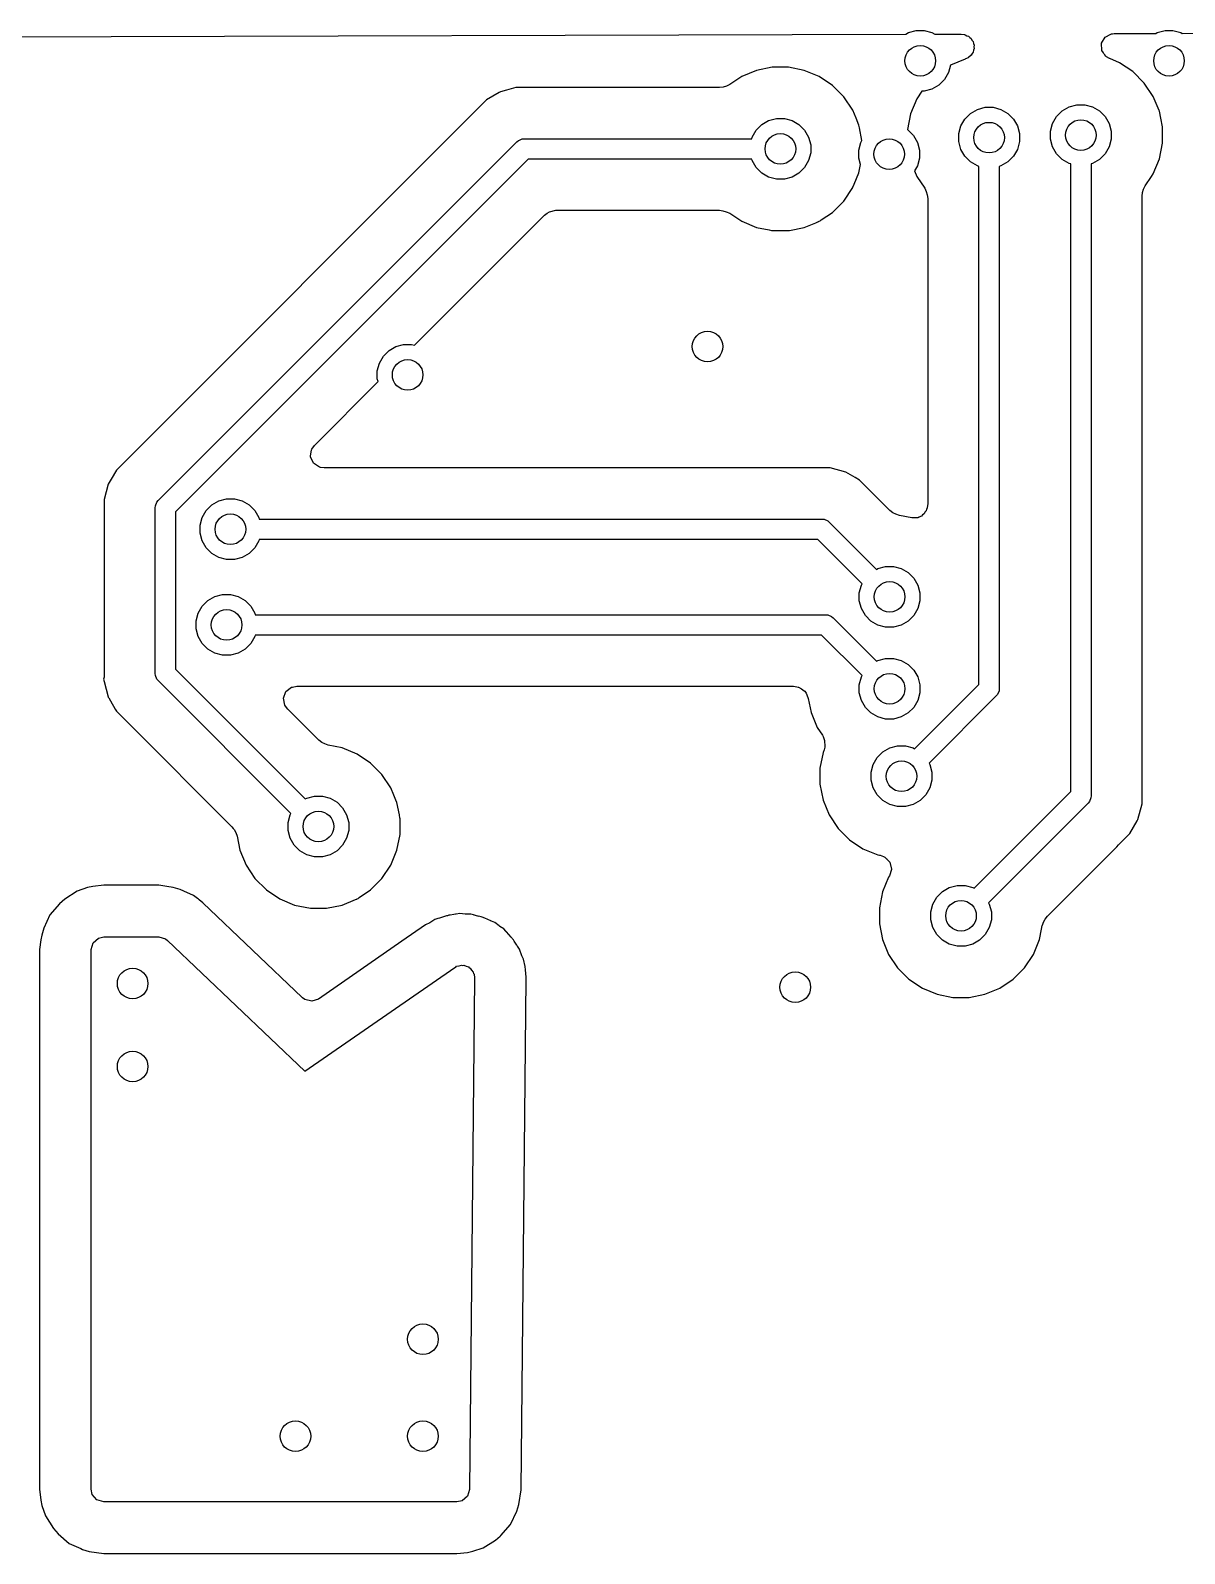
# Model space of a CAD drawing. Header units: millimetres. Extents: x 87.7 to 142.1, y -85.2 to -61.4.
# Drawn here: x 119.9 to 131.22, y -76.35 to -61.42 of the extents above; entities that cross this region are included whole.
import ezdxf

# ---------------------------------------------------------------- set-up
doc = ezdxf.new("R2010")
doc.units = ezdxf.units.MM
doc.layers.add('B.Cu', color=153, linetype='CONTINUOUS', true_color=0x4d7fc4)

msp = doc.modelspace()

# ---------------------------------------------------------------- linework, layer by layer
at = {"layer": 'B.Cu', "linetype": 'CONTINUOUS'}
for p, q in [((117.851051, -61.491752), (128.48281, -61.460993)), ((128.48281, -61.460993), (128.510795, -61.444836)), ((128.510795, -61.444836), (128.586442, -61.424567)), ((128.586442, -61.424567), (128.664758, -61.424567)), ((128.664758, -61.424567), (128.740405, -61.444836)), ((128.740405, -61.444836), (128.766965, -61.46017)), ((128.766965, -61.46017), (129.025504, -61.459423)), ((129.025504, -61.459423), (129.060444, -61.464343)), ((129.060444, -61.464343), (129.066311, -61.466047)), ((129.066311, -61.466047), (129.081345, -61.475646)), ((129.081345, -61.475646), (129.098475, -61.480625)), ((129.098475, -61.480625), (129.11018, -61.494057)), ((130.402605, -61.549595), (130.438254, -61.489504)), ((130.438254, -61.489504), (130.494059, -61.45962)), ((130.494059, -61.45962), (130.499007, -61.458443)), ((130.499007, -61.458443), (130.506341, -61.457572)), ((130.506341, -61.457572), (130.508433, -61.456584)), ((130.508433, -61.456584), (130.511405, -61.456971)), ((130.511405, -61.456971), (130.527336, -61.455079)), ((130.527336, -61.455079), (130.933488, -61.453903)), ((130.933488, -61.453903), (130.949195, -61.444836)), ((130.949195, -61.444836), (131.024842, -61.424567)), ((131.024842, -61.424567), (131.103158, -61.424567)), ((131.103158, -61.424567), (131.178805, -61.444836)), ((131.178805, -61.444836), (131.193209, -61.453152)), ((131.193209, -61.453152), (139.634558, -61.428731)), ((129.11018, -61.494057), (129.1252, -61.503648)), ((129.1252, -61.503648), (129.132657, -61.519852)), ((129.132657, -61.519852), (129.144377, -61.533301)), ((129.144671, -61.636306), (129.133028, -61.649822)), ((129.144377, -61.533301), (129.146961, -61.550932)), ((129.147155, -61.61866), (129.144671, -61.636306)), ((129.146961, -61.550932), (129.154411, -61.567118)), ((129.154512, -61.602432), (129.147155, -61.61866)), ((129.154411, -61.567118), (129.151924, -61.584781)), ((129.151924, -61.584781), (129.154512, -61.602432)), ((130.405103, -61.61942), (130.402605, -61.549595)), ((130.420917, -61.642194), (130.405103, -61.61942)), ((127.175153, -61.7851), (127.020527, -61.815857)), ((127.175155, -61.7851), (127.175153, -61.7851)), ((127.175158, -61.7851), (127.175155, -61.7851)), ((127.332842, -61.7851), (127.175158, -61.7851)), ((127.332845, -61.7851), (127.332842, -61.7851)), ((127.332847, -61.7851), (127.332845, -61.7851)), ((127.487471, -61.815857), (127.332847, -61.7851)), ((128.921969, -61.765127), (128.902764, -61.836805)), ((129.066493, -61.705265), (128.921969, -61.765127)), ((129.069608, -61.704166), (129.066493, -61.705265)), ((129.0959, -61.691295), (129.069383, -61.70353)), ((129.069383, -61.70353), (129.069523, -61.703927)), ((129.069523, -61.703927), (129.069553, -61.703998)), ((129.069553, -61.703998), (129.069549, -61.703999)), ((129.069549, -61.703999), (129.069608, -61.704166)), ((129.099055, -61.689255), (129.0959, -61.691295)), ((129.099072, -61.689244), (129.099055, -61.689255)), ((129.099085, -61.689228), (129.099072, -61.689244)), ((129.125664, -61.666068), (129.099085, -61.689228)), ((129.133028, -61.649822), (129.125664, -61.666068)), ((130.427957, -61.656662), (130.420917, -61.642194)), ((130.434784, -61.662163), (130.427957, -61.656662)), ((130.444954, -61.676808), (130.434784, -61.662163)), ((130.448544, -61.679702), (130.444954, -61.676808)), ((130.452013, -61.682497), (130.448544, -61.679702)), ((130.479796, -61.699406), (130.452013, -61.682497)), ((130.481233, -61.699593), (130.479796, -61.699406)), ((130.482361, -61.700502), (130.481233, -61.699593)), ((130.57917, -61.7406), (130.482361, -61.700502)), ((130.57918, -61.740605), (130.57917, -61.7406)), ((130.71029, -61.828211), (130.579179, -61.740605)), ((130.579179, -61.740605), (130.57918, -61.740605)), ((126.874797, -61.876219), (126.757953, -61.954291)), ((126.874824, -61.876203), (126.874797, -61.876219)), ((126.874833, -61.876198), (126.874824, -61.876203)), ((127.020496, -61.815864), (126.874833, -61.876198)), ((127.020527, -61.815857), (127.020496, -61.815864)), ((127.487502, -61.815864), (127.487471, -61.815857)), ((127.633165, -61.876198), (127.487502, -61.815864)), ((127.633172, -61.876202), (127.633165, -61.876198)), ((127.633185, -61.876209), (127.633172, -61.876202)), ((127.63319, -61.876212), (127.633185, -61.876209)), ((127.633191, -61.876213), (127.63319, -61.876212)), ((127.76429, -61.963811), (127.633191, -61.876213)), ((128.863606, -61.904628), (128.808228, -61.960006)), ((128.902764, -61.836805), (128.863606, -61.904628)), ((130.710291, -61.828212), (130.71029, -61.828211)), ((130.710297, -61.828217), (130.710291, -61.828212)), ((130.821781, -61.939701), (130.710297, -61.828217)), ((130.821786, -61.939707), (130.821781, -61.939701)), ((130.821789, -61.939711), (130.821786, -61.939707)), ((130.90939, -62.070814), (130.821789, -61.939711)), ((124.496756, -62.033139), (124.372169, -62.10507)), ((124.496764, -62.033136), (124.496756, -62.033139)), ((124.50908, -62.026026), (124.496764, -62.033136)), ((124.509085, -62.026023), (124.50908, -62.026026)), ((124.567812, -62.010287), (124.509085, -62.026023)), ((124.567869, -62.010269), (124.567812, -62.010287)), ((124.661804, -61.9851), (124.567869, -62.010269)), ((126.657422, -61.9851), (124.661804, -61.9851)), ((126.694478, -61.979434), (126.657422, -61.9851)), ((126.726115, -61.969527), (126.694478, -61.979434)), ((126.757952, -61.954294), (126.726115, -61.969527)), ((126.757953, -61.954291), (126.757952, -61.954294)), ((127.764291, -61.963812), (127.76429, -61.963811)), ((127.764297, -61.963817), (127.764291, -61.963812)), ((127.875781, -62.075301), (127.764297, -61.963817)), ((127.875786, -62.075307), (127.875781, -62.075301)), ((127.875789, -62.075311), (127.875786, -62.075307)), ((127.96339, -62.206414), (127.875789, -62.075311)), ((128.641645, -62.019433), (128.590613, -62.095807)), ((128.664758, -62.019433), (128.641645, -62.019433)), ((128.740405, -61.999164), (128.664758, -62.019433)), ((128.808228, -61.960006), (128.740405, -61.999164)), ((130.909397, -62.070827), (130.90939, -62.070814)), ((130.966215, -62.208), (130.909397, -62.070827)), ((124.372147, -62.105085), (120.744485, -65.732747)), ((124.372149, -62.105084), (124.372147, -62.105085)), ((124.372153, -62.105081), (124.372149, -62.105084)), ((124.372161, -62.105075), (124.372153, -62.105081)), ((124.372165, -62.105072), (124.372161, -62.105075)), ((124.372169, -62.10507), (124.372165, -62.105072)), ((127.963397, -62.206427), (127.96339, -62.206414)), ((127.99564, -62.28427), (127.963397, -62.206427)), ((128.590598, -62.095833), (128.530264, -62.241496)), ((128.590603, -62.095824), (128.590598, -62.095833)), ((128.590613, -62.095807), (128.590603, -62.095824)), ((129.061994, -62.292372), (129.117372, -62.236994)), ((129.117372, -62.236994), (129.185195, -62.197836)), ((129.185195, -62.197836), (129.260842, -62.177567)), ((129.260842, -62.177567), (129.339158, -62.177567)), ((129.339158, -62.177567), (129.414805, -62.197836)), ((129.414805, -62.197836), (129.482628, -62.236994)), ((129.482628, -62.236994), (129.538006, -62.292372)), ((129.961994, -62.267372), (130.017372, -62.211994)), ((130.017372, -62.211994), (130.085195, -62.172836)), ((130.085195, -62.172836), (130.160842, -62.152567)), ((130.160842, -62.152567), (130.239158, -62.152567)), ((130.239158, -62.152567), (130.314805, -62.172836)), ((130.314805, -62.172836), (130.382628, -62.211994)), ((130.382628, -62.211994), (130.438006, -62.267372)), ((130.969737, -62.216503), (130.966215, -62.208)), ((130.969737, -62.216507), (130.969737, -62.216503)), ((130.969739, -62.21651), (130.969737, -62.216507)), ((130.983217, -62.284269), (130.969739, -62.21651)), ((127.015994, -62.402972), (127.071372, -62.347594)), ((127.071372, -62.347594), (127.139195, -62.308436)), ((127.139195, -62.308436), (127.214842, -62.288167)), ((127.214842, -62.288167), (127.293158, -62.288167)), ((127.293158, -62.288167), (127.368805, -62.308436)), ((127.368805, -62.308436), (127.436628, -62.347594)), ((127.436628, -62.347594), (127.492006, -62.402972)), ((128.023737, -62.352103), (127.99564, -62.28427)), ((128.029124, -62.379185), (128.023737, -62.352103)), ((128.053911, -62.503797), (128.029124, -62.379185)), ((128.530261, -62.24151), (128.499504, -62.396128)), ((128.530264, -62.241496), (128.530261, -62.24151)), ((129.002567, -62.435842), (129.022836, -62.360195)), ((129.022836, -62.360195), (129.061994, -62.292372)), ((129.538006, -62.292372), (129.577164, -62.360195)), ((129.577164, -62.360195), (129.597433, -62.435842)), ((129.902567, -62.410842), (129.922836, -62.335195)), ((129.922836, -62.335195), (129.961994, -62.267372)), ((130.438006, -62.267372), (130.477164, -62.335195)), ((130.477164, -62.335195), (130.497433, -62.410842)), ((130.983217, -62.28427), (130.983217, -62.284269)), ((131.000064, -62.368966), (130.983217, -62.28427)), ((131.0005, -62.370971), (131.000064, -62.368966)), ((131.0005, -62.371155), (131.0005, -62.370971)), ((131.0005, -62.371158), (131.0005, -62.371155)), ((131.0005, -62.528842), (131.0005, -62.371158)), ((121.154289, -66.03076), (124.67016, -62.51489)), ((124.67016, -62.51489), (124.685313, -62.502453)), ((124.685313, -62.502453), (124.695871, -62.498079)), ((124.695871, -62.498079), (124.721362, -62.487521)), ((124.721362, -62.487521), (124.740871, -62.4856)), ((124.740871, -62.4856), (126.972869, -62.4856)), ((126.972869, -62.4856), (126.976836, -62.470795)), ((126.976836, -62.470795), (127.015994, -62.402972)), ((127.492006, -62.402972), (127.531164, -62.470795)), ((127.531164, -62.470795), (127.551433, -62.546442)), ((128.023367, -62.597242), (128.043636, -62.521595)), ((128.043636, -62.521595), (128.053911, -62.503797)), ((128.499504, -62.396128), (128.503428, -62.398394)), ((128.503428, -62.398394), (128.558806, -62.453772)), ((128.558806, -62.453772), (128.597964, -62.521595)), ((128.597964, -62.521595), (128.618233, -62.597242)), ((129.002567, -62.514158), (129.002567, -62.435842)), ((129.022836, -62.589805), (129.002567, -62.514158)), ((129.597433, -62.514158), (129.577164, -62.589805)), ((129.597433, -62.435842), (129.597433, -62.514158)), ((129.902567, -62.489158), (129.902567, -62.410842)), ((129.922836, -62.564805), (129.902567, -62.489158)), ((130.497433, -62.489158), (130.477164, -62.564805)), ((130.497433, -62.410842), (130.497433, -62.489158)), ((130.969737, -62.683497), (131.0005, -62.528842)), ((124.782292, -62.6856), (121.325, -66.142892)), ((126.972869, -62.6856), (124.782292, -62.6856)), ((126.976836, -62.700405), (126.972869, -62.6856)), ((127.551433, -62.624758), (127.531164, -62.700405)), ((127.551433, -62.546442), (127.551433, -62.624758)), ((128.023367, -62.675558), (128.023367, -62.597242)), ((128.039966, -62.737508), (128.023367, -62.675558)), ((128.618233, -62.675558), (128.597964, -62.751205)), ((128.618233, -62.597242), (128.618233, -62.675558)), ((129.061994, -62.657628), (129.022836, -62.589805)), ((129.117372, -62.713006), (129.061994, -62.657628)), ((129.538006, -62.657628), (129.482628, -62.713006)), ((129.577164, -62.589805), (129.538006, -62.657628)), ((129.961994, -62.632628), (129.922836, -62.564805)), ((130.017372, -62.688006), (129.961994, -62.632628)), ((130.438006, -62.632628), (130.382628, -62.688006)), ((130.477164, -62.564805), (130.438006, -62.632628)), ((130.909394, -62.829179), (130.969737, -62.683497)), ((127.015994, -62.768228), (126.976836, -62.700405)), ((127.071372, -62.823606), (127.015994, -62.768228)), ((127.139195, -62.862764), (127.071372, -62.823606)), ((127.436628, -62.823606), (127.368805, -62.862764)), ((127.492006, -62.768228), (127.436628, -62.823606)), ((127.531164, -62.700405), (127.492006, -62.768228)), ((127.977067, -62.931766), (128.023737, -62.819097)), ((128.023737, -62.819097), (128.039966, -62.737508)), ((128.597964, -62.751205), (128.568843, -62.801643)), ((128.568843, -62.801643), (128.590598, -62.854165)), ((129.185195, -62.752164), (129.117372, -62.713006)), ((129.2, -62.75613), (129.185195, -62.752164)), ((129.2, -67.833578), (129.2, -62.75613)), ((129.414805, -62.752164), (129.4, -62.75613)), ((129.4, -62.75613), (129.4, -67.875)), ((129.482628, -62.713006), (129.414805, -62.752164)), ((130.085195, -62.727164), (130.017372, -62.688006)), ((130.1, -62.73113), (130.085195, -62.727164)), ((130.1, -68.883578), (130.1, -62.73113)), ((130.314805, -62.727164), (130.3, -62.73113)), ((130.3, -62.73113), (130.3, -68.925)), ((130.382628, -62.688006), (130.314805, -62.727164)), ((130.892686, -62.854185), (130.909394, -62.829179)), ((127.214842, -62.883033), (127.139195, -62.862764)), ((127.293158, -62.883033), (127.214842, -62.883033)), ((127.368805, -62.862764), (127.293158, -62.883033)), ((127.875789, -63.095889), (127.963394, -62.964779)), ((127.963394, -62.964779), (127.965012, -62.960874)), ((127.965012, -62.960874), (127.977067, -62.931766)), ((128.590598, -62.854165), (128.590602, -62.854172)), ((128.590602, -62.854172), (128.590609, -62.854185)), ((128.590609, -62.854185), (128.668697, -62.97105)), ((128.668697, -62.97105), (128.683928, -63.002886)), ((130.805521, -63.012664), (130.814864, -62.980845)), ((130.814864, -62.980845), (130.830736, -62.946897)), ((130.830736, -62.946897), (130.892686, -62.854185)), ((127.764289, -63.207389), (127.875789, -63.095889)), ((128.683928, -63.002886), (128.693834, -63.034522)), ((128.693834, -63.034522), (128.6995, -63.071575)), ((128.6995, -63.071575), (128.6995, -66.064383)), ((130.8005, -63.047594), (130.805521, -63.012664)), ((130.8005, -64.739143), (130.8005, -63.047594)), ((123.665957, -64.509747), (124.940682, -63.235023)), ((124.940682, -63.235023), (124.968932, -63.213875)), ((124.968932, -63.213875), (124.992024, -63.201267)), ((124.992024, -63.201267), (125.051449, -63.1861)), ((125.051449, -63.1861), (126.656404, -63.1861)), ((126.656404, -63.1861), (126.691336, -63.191121)), ((126.691336, -63.191121), (126.72315, -63.200463)), ((126.72315, -63.200463), (126.757098, -63.216335)), ((126.757098, -63.216335), (126.874814, -63.29499)), ((127.644787, -63.290185), (127.653671, -63.281301)), ((127.653671, -63.281301), (127.764289, -63.207389)), ((126.874814, -63.29499), (126.874827, -63.294997)), ((126.874827, -63.294997), (127.020498, -63.355335)), ((127.020498, -63.355335), (127.020503, -63.355337)), ((127.020503, -63.355337), (127.143039, -63.379711)), ((127.143039, -63.379711), (127.167533, -63.384583)), ((127.167533, -63.384583), (127.17025, -63.385304)), ((127.17025, -63.385304), (127.175155, -63.3861)), ((127.175155, -63.3861), (127.332844, -63.3861)), ((127.332844, -63.3861), (127.336964, -63.3861)), ((127.336964, -63.3861), (127.344814, -63.383718)), ((127.344814, -63.383718), (127.487497, -63.355337)), ((127.487497, -63.355337), (127.600166, -63.308667)), ((127.600166, -63.308667), (127.626634, -63.297704)), ((127.626634, -63.297704), (127.629425, -63.296731)), ((127.629425, -63.296731), (127.630868, -63.296064)), ((127.630868, -63.296064), (127.635528, -63.294021)), ((127.635528, -63.294021), (127.644787, -63.290185)), ((123.322836, -64.685195), (123.361994, -64.617372)), ((123.361994, -64.617372), (123.417372, -64.561994)), ((123.417372, -64.561994), (123.485195, -64.522836)), ((123.485195, -64.522836), (123.560842, -64.502567)), ((123.560842, -64.502567), (123.639158, -64.502567)), ((123.639158, -64.502567), (123.665957, -64.509747)), ((123.302567, -64.760842), (123.322836, -64.685195)), ((123.302567, -64.839158), (123.302567, -64.760842)), ((130.8005, -68.83659), (130.8005, -64.739143)), ((122.685545, -65.49016), (123.309747, -64.865957)), ((123.309747, -64.865957), (123.302567, -64.839158)), ((122.660436, -65.526324), (122.685545, -65.49016)), ((122.647306, -65.60246), (122.648289, -65.595622)), ((122.676331, -65.666016), (122.647306, -65.60246)), ((122.648289, -65.595622), (122.657246, -65.533311)), ((122.657246, -65.533311), (122.660436, -65.526324)), ((122.735109, -65.70379), (122.676331, -65.666016)), ((120.74447, -65.732767), (120.693327, -65.821353)), ((120.744478, -65.732755), (120.74447, -65.732767)), ((120.744485, -65.732747), (120.744478, -65.732755)), ((122.745963, -65.706977), (122.735109, -65.70379)), ((122.780898, -65.712), (122.745963, -65.706977)), ((127.57388, -65.712), (122.780898, -65.712)), ((127.573943, -65.711999), (127.57388, -65.712)), ((127.741554, -65.711999), (127.573943, -65.711999)), ((127.741557, -65.711999), (127.741554, -65.711999)), ((127.894285, -65.752923), (127.741557, -65.711999)), ((127.942082, -65.780519), (127.894285, -65.752923)), ((127.986649, -65.806249), (127.942082, -65.780519)), ((128.031215, -65.831979), (127.986649, -65.806249)), ((120.665423, -65.869686), (120.624499, -66.022414)), ((120.693323, -65.821361), (120.665423, -65.869685)), ((120.665423, -65.869685), (120.665423, -65.869686)), ((120.693327, -65.821353), (120.693323, -65.821361)), ((128.031216, -65.83198), (128.031215, -65.831979)), ((128.031217, -65.831981), (128.031216, -65.83198)), ((128.150088, -65.950852), (128.031217, -65.831981)), ((128.15009, -65.950855), (128.150088, -65.950852)), ((128.154428, -65.955193), (128.15009, -65.950855)), ((128.327771, -66.128536), (128.154428, -65.955193)), ((120.624499, -66.022414), (120.624499, -66.022416)), ((120.624499, -66.022416), (120.624499, -66.192871)), ((121.125, -66.101471), (121.126921, -66.081962)), ((121.125, -67.725), (121.125, -66.101471)), ((121.126921, -66.081962), (121.141853, -66.045914)), ((121.141853, -66.045914), (121.154289, -66.03076)), ((121.624494, -66.129872), (121.679872, -66.074494)), ((121.679872, -66.074494), (121.747695, -66.035336)), ((121.747695, -66.035336), (121.823342, -66.015067)), ((121.823342, -66.015067), (121.901658, -66.015067)), ((121.901658, -66.015067), (121.977305, -66.035336)), ((121.977305, -66.035336), (122.045128, -66.074494)), ((122.045128, -66.074494), (122.100506, -66.129872)), ((128.686811, -66.114496), (128.684429, -66.1307)), ((128.689614, -66.108772), (128.686811, -66.114496)), ((128.691535, -66.109336), (128.689614, -66.108772)), ((128.694476, -66.099321), (128.691535, -66.109336)), ((128.6995, -66.064383), (128.694476, -66.099321)), ((120.624499, -66.192871), (120.6245, -66.192922)), ((120.6245, -66.192922), (120.6245, -67.63833)), ((121.325, -66.142892), (121.325, -67.683578)), ((121.565067, -66.273342), (121.585336, -66.197695)), ((121.585336, -66.197695), (121.624494, -66.129872)), ((122.100506, -66.129872), (122.139664, -66.197695)), ((122.139664, -66.197695), (122.143631, -66.2125)), ((122.143631, -66.2125), (127.6625, -66.2125)), ((127.6625, -66.2125), (127.682009, -66.214421)), ((127.682009, -66.214421), (127.718057, -66.229353)), ((127.718057, -66.229353), (127.733211, -66.241789)), ((127.733211, -66.241789), (128.196921, -66.705499)), ((128.357978, -66.150731), (128.327771, -66.128536)), ((128.387356, -66.166098), (128.357978, -66.150731)), ((128.420639, -66.177839), (128.387356, -66.166098)), ((128.542194, -66.202018), (128.420639, -66.177839)), ((128.571634, -66.199395), (128.542194, -66.202018)), ((128.599118, -66.199483), (128.571634, -66.199395)), ((128.599214, -66.199845), (128.599118, -66.199483)), ((128.600562, -66.199487), (128.599214, -66.199845)), ((128.600941, -66.199489), (128.600562, -66.199487)), ((128.606355, -66.197918), (128.600941, -66.199489)), ((128.608825, -66.196382), (128.606355, -66.197918)), ((128.609683, -66.196006), (128.608825, -66.196382)), ((128.611693, -66.195827), (128.609683, -66.196006)), ((128.612763, -66.195407), (128.611693, -66.195827)), ((128.638506, -66.183358), (128.612511, -66.194765)), ((128.612511, -66.194765), (128.612763, -66.195407)), ((128.648831, -66.171517), (128.638506, -66.183358)), ((128.663283, -66.162536), (128.648831, -66.171517)), ((128.67176, -66.145225), (128.663283, -66.162536)), ((128.684429, -66.1307), (128.67176, -66.145225)), ((121.565067, -66.351658), (121.565067, -66.273342)), ((121.585336, -66.427305), (121.565067, -66.351658)), ((122.143631, -66.4125), (122.139664, -66.427305)), ((127.621078, -66.4125), (122.143631, -66.4125)), ((128.055499, -66.846921), (127.621078, -66.4125)), ((121.624494, -66.495128), (121.585336, -66.427305)), ((121.679872, -66.550506), (121.624494, -66.495128)), ((121.747695, -66.589664), (121.679872, -66.550506)), ((122.045128, -66.550506), (121.977305, -66.589664)), ((122.100506, -66.495128), (122.045128, -66.550506)), ((122.139664, -66.427305), (122.100506, -66.495128)), ((121.823342, -66.609933), (121.747695, -66.589664)), ((121.901658, -66.609933), (121.823342, -66.609933)), ((121.977305, -66.589664), (121.901658, -66.609933)), ((128.196921, -66.705499), (128.210195, -66.697836)), ((128.210195, -66.697836), (128.285842, -66.677567)), ((128.285842, -66.677567), (128.364158, -66.677567)), ((128.364158, -66.677567), (128.439805, -66.697836)), ((128.439805, -66.697836), (128.507628, -66.736994)), ((128.027567, -66.935842), (128.047836, -66.860195)), ((128.047836, -66.860195), (128.055499, -66.846921)), ((128.507628, -66.736994), (128.563006, -66.792372)), ((128.563006, -66.792372), (128.602164, -66.860195)), ((128.602164, -66.860195), (128.622433, -66.935842)), ((121.586994, -67.067372), (121.642372, -67.011994)), ((121.642372, -67.011994), (121.710195, -66.972836)), ((121.710195, -66.972836), (121.785842, -66.952567)), ((121.785842, -66.952567), (121.864158, -66.952567)), ((121.864158, -66.952567), (121.939805, -66.972836)), ((121.939805, -66.972836), (122.007628, -67.011994)), ((122.007628, -67.011994), (122.063006, -67.067372)), ((128.027567, -67.014158), (128.027567, -66.935842)), ((128.047836, -67.089805), (128.027567, -67.014158)), ((128.622433, -67.014158), (128.602164, -67.089805)), ((128.622433, -66.935842), (128.622433, -67.014158)), ((121.527567, -67.210842), (121.547836, -67.135195)), ((121.547836, -67.135195), (121.586994, -67.067372)), ((122.063006, -67.067372), (122.102164, -67.135195)), ((122.102164, -67.135195), (122.106131, -67.15)), ((122.106131, -67.15), (127.7, -67.15)), ((127.7, -67.15), (127.719509, -67.151921)), ((127.719509, -67.151921), (127.755557, -67.166853)), ((128.086994, -67.157628), (128.047836, -67.089805)), ((128.142372, -67.213006), (128.086994, -67.157628)), ((128.563006, -67.157628), (128.507628, -67.213006)), ((128.602164, -67.089805), (128.563006, -67.157628)), ((121.527567, -67.289158), (121.527567, -67.210842)), ((121.547836, -67.364805), (121.527567, -67.289158)), ((127.755557, -67.166853), (127.770711, -67.179289)), ((127.770711, -67.179289), (128.196921, -67.605499)), ((128.210195, -67.252164), (128.142372, -67.213006)), ((128.285842, -67.272433), (128.210195, -67.252164)), ((128.364158, -67.272433), (128.285842, -67.272433)), ((128.439805, -67.252164), (128.364158, -67.272433)), ((128.507628, -67.213006), (128.439805, -67.252164)), ((121.586994, -67.432628), (121.547836, -67.364805)), ((121.642372, -67.488006), (121.586994, -67.432628)), ((122.063006, -67.432628), (122.007628, -67.488006)), ((122.102164, -67.364805), (122.063006, -67.432628)), ((122.106131, -67.35), (122.102164, -67.364805)), ((127.658578, -67.35), (122.106131, -67.35)), ((128.055499, -67.746921), (127.658578, -67.35)), ((121.710195, -67.527164), (121.642372, -67.488006)), ((121.785842, -67.547433), (121.710195, -67.527164)), ((121.864158, -67.547433), (121.785842, -67.547433)), ((121.939805, -67.527164), (121.864158, -67.547433)), ((122.007628, -67.488006), (121.939805, -67.527164)), ((128.196921, -67.605499), (128.210195, -67.597836)), ((128.210195, -67.597836), (128.285842, -67.577567)), ((128.285842, -67.577567), (128.364158, -67.577567)), ((128.364158, -67.577567), (128.439805, -67.597836)), ((128.439805, -67.597836), (128.507628, -67.636994)), ((120.6245, -67.63833), (120.624499, -67.638348)), ((120.624499, -67.638348), (120.624499, -67.726385)), ((120.624499, -67.726385), (120.624499, -67.76196)), ((121.126921, -67.744509), (121.125, -67.725)), ((121.141853, -67.780557), (121.126921, -67.744509)), ((121.325, -67.683578), (122.59692, -68.955499)), ((128.027567, -67.835842), (128.047836, -67.760195)), ((128.047836, -67.760195), (128.055499, -67.746921)), ((128.507628, -67.636994), (128.563006, -67.692372)), ((128.563006, -67.692372), (128.602164, -67.760195)), ((128.602164, -67.760195), (128.622433, -67.835842)), ((120.624499, -67.76196), (120.618601, -67.782046)), ((120.618601, -67.782046), (120.624498, -67.804054)), ((120.624498, -67.804054), (120.664448, -67.953149)), ((121.154289, -67.795711), (121.141853, -67.780557)), ((122.455499, -69.09692), (121.154289, -67.795711)), ((122.382599, -67.968338), (122.407013, -67.902873)), ((122.407013, -67.902873), (122.462943, -67.861001)), ((122.462943, -67.861001), (122.466822, -67.859554)), ((122.466822, -67.859554), (122.470158, -67.858311)), ((122.470158, -67.858311), (122.513472, -67.8505)), ((122.513472, -67.8505), (127.382074, -67.8505)), ((127.382074, -67.8505), (127.41662, -67.85541)), ((127.41662, -67.85541), (127.416931, -67.855499)), ((127.416931, -67.855499), (127.429343, -67.859144)), ((127.429343, -67.859144), (127.42994, -67.859274)), ((127.42994, -67.859274), (127.432536, -67.860027)), ((127.432536, -67.860027), (127.460332, -67.877762)), ((127.460332, -67.877762), (127.488738, -67.894613)), ((127.488738, -67.894613), (127.490439, -67.896972)), ((127.490439, -67.896972), (127.491437, -67.897609)), ((127.491437, -67.897609), (127.492388, -67.899675)), ((127.492388, -67.899675), (127.50682, -67.919686)), ((128.027567, -67.914158), (128.027567, -67.835842)), ((128.569878, -68.463699), (129.2, -67.833578)), ((128.622433, -67.835842), (128.622433, -67.914158)), ((129.398079, -67.894509), (129.383147, -67.930557)), ((129.4, -67.875), (129.398079, -67.894509)), ((120.664448, -67.953149), (120.665423, -67.956785)), ((120.665423, -67.956785), (120.669273, -67.963453)), ((120.669273, -67.963453), (120.669276, -67.963465)), ((120.669276, -67.963465), (120.669279, -67.963464)), ((120.669279, -67.963464), (120.686807, -67.993824)), ((120.686807, -67.993824), (120.686873, -67.99394)), ((120.686873, -67.99394), (120.733551, -68.074788)), ((122.397452, -68.036608), (122.382599, -67.968338)), ((122.402874, -68.046538), (122.397452, -68.036608)), ((122.424023, -68.074788), (122.402874, -68.046538)), ((127.50682, -67.919686), (127.514853, -67.934396)), ((127.514853, -67.934396), (127.52764, -67.969635)), ((127.52764, -67.969635), (127.555259, -68.108484)), ((128.047836, -67.989805), (128.027567, -67.914158)), ((128.086994, -68.057628), (128.047836, -67.989805)), ((128.142372, -68.113006), (128.086994, -68.057628)), ((128.563006, -68.057628), (128.507628, -68.113006)), ((128.602164, -67.989805), (128.563006, -68.057628)), ((128.622433, -67.914158), (128.602164, -67.989805)), ((129.370711, -67.945711), (128.7113, -68.605121)), ((129.383147, -67.930557), (129.370711, -67.945711)), ((120.733551, -68.074788), (120.744475, -68.093709)), ((120.744475, -68.093709), (120.744481, -68.093717)), ((120.744481, -68.093717), (120.744485, -68.093722)), ((120.744485, -68.093722), (120.865314, -68.214551)), ((122.727773, -68.378538), (122.424023, -68.074788)), ((127.555259, -68.108484), (127.55526, -68.108488)), ((127.55526, -68.108488), (127.555261, -68.108491)), ((127.555261, -68.108491), (127.555264, -68.108501)), ((127.555264, -68.108501), (127.555267, -68.108509)), ((127.555267, -68.108509), (127.555272, -68.108523)), ((127.555272, -68.108523), (127.615598, -68.254165)), ((128.210195, -68.152164), (128.142372, -68.113006)), ((128.285842, -68.172433), (128.210195, -68.152164)), ((128.364158, -68.172433), (128.285842, -68.172433)), ((128.439805, -68.152164), (128.364158, -68.172433)), ((128.507628, -68.113006), (128.439805, -68.152164)), ((120.865314, -68.214551), (120.865359, -68.214594)), ((120.865359, -68.214594), (121.877817, -69.227052)), ((127.615598, -68.254165), (127.615612, -68.254191)), ((127.615612, -68.254191), (127.666507, -68.33036)), ((127.666507, -68.33036), (127.672317, -68.342504)), ((127.672317, -68.342504), (127.681738, -68.362194)), ((122.75798, -68.400733), (122.727773, -68.378538)), ((122.787354, -68.416098), (122.75798, -68.400733)), ((122.820636, -68.427839), (122.787354, -68.416098)), ((122.820638, -68.427839), (122.820636, -68.427839)), ((122.82064, -68.427839), (122.820638, -68.427839)), ((122.958483, -68.455259), (122.82064, -68.427839)), ((122.958486, -68.45526), (122.958483, -68.455259)), ((122.958491, -68.455261), (122.958486, -68.45526)), ((122.958501, -68.455264), (122.958491, -68.455261)), ((122.958509, -68.455267), (122.958501, -68.455264)), ((122.958523, -68.455272), (122.958509, -68.455267)), ((123.104165, -68.515598), (122.958523, -68.455272)), ((127.672058, -68.499715), (127.6413, -68.654348)), ((127.672061, -68.499705), (127.672058, -68.499714)), ((127.672058, -68.499714), (127.672058, -68.499715)), ((127.672064, -68.499697), (127.672061, -68.499705)), ((127.672073, -68.499675), (127.672064, -68.499697)), ((127.682987, -68.473323), (127.672073, -68.499675)), ((127.681738, -68.362194), (127.688009, -68.382219)), ((127.690251, -68.448986), (127.682987, -68.473323)), ((127.688009, -68.382219), (127.691503, -68.442386)), ((127.691503, -68.442386), (127.690251, -68.448986)), ((128.203794, -68.550572), (128.259172, -68.495194)), ((128.259172, -68.495194), (128.326995, -68.456036)), ((128.326995, -68.456036), (128.402642, -68.435767)), ((128.402642, -68.435767), (128.480958, -68.435767)), ((128.480958, -68.435767), (128.556605, -68.456036)), ((128.556605, -68.456036), (128.569878, -68.463699)), ((123.104172, -68.515602), (123.104165, -68.515598)), ((123.104185, -68.515609), (123.104172, -68.515602)), ((123.10419, -68.515612), (123.104185, -68.515609)), ((123.104191, -68.515613), (123.10419, -68.515612)), ((123.23529, -68.603211), (123.104191, -68.515613)), ((123.235291, -68.603212), (123.23529, -68.603211)), ((123.235297, -68.603217), (123.235291, -68.603212)), ((123.346781, -68.714701), (123.235297, -68.603217)), ((127.6413, -68.654348), (127.6413, -68.654353)), ((127.6413, -68.654353), (127.6413, -68.812046)), ((128.144367, -68.694042), (128.164636, -68.618395)), ((128.164636, -68.618395), (128.203794, -68.550572)), ((128.7113, -68.605121), (128.718964, -68.618395)), ((128.718964, -68.618395), (128.739233, -68.694042)), ((123.346786, -68.714707), (123.346781, -68.714701)), ((123.346789, -68.714711), (123.346786, -68.714707)), ((123.43439, -68.845814), (123.346789, -68.714711)), ((128.144367, -68.772358), (128.144367, -68.694042)), ((128.164636, -68.848005), (128.144367, -68.772358)), ((128.739233, -68.772358), (128.718964, -68.848005)), ((128.739233, -68.694042), (128.739233, -68.772358)), ((122.59692, -68.955499), (122.610195, -68.947836)), ((122.610195, -68.947836), (122.685842, -68.927567)), ((122.685842, -68.927567), (122.764158, -68.927567)), ((122.764158, -68.927567), (122.839805, -68.947836)), ((122.839805, -68.947836), (122.907628, -68.986994)), ((123.434397, -68.845827), (123.43439, -68.845814)), ((123.464905, -68.919481), (123.434397, -68.845827)), ((123.484438, -68.96664), (123.464905, -68.919481)), ((127.6413, -68.812048), (127.641299, -68.812048)), ((127.641299, -68.812048), (127.672057, -68.966671)), ((127.6413, -68.812046), (127.6413, -68.812048)), ((128.203794, -68.915828), (128.164636, -68.848005)), ((128.259172, -68.971206), (128.203794, -68.915828)), ((128.679806, -68.915828), (128.624428, -68.971206)), ((128.718964, -68.848005), (128.679806, -68.915828)), ((129.153078, -69.830499), (130.1, -68.883578)), ((130.298079, -68.944509), (130.283147, -68.980557)), ((130.3, -68.925), (130.298079, -68.944509)), ((130.800501, -68.836664), (130.8005, -68.83659)), ((130.800501, -68.838348), (130.800501, -68.836664)), ((130.800501, -68.845943), (130.800501, -68.838348)), ((130.800501, -69.004057), (130.800501, -68.845943)), ((122.447836, -69.110195), (122.455499, -69.09692)), ((122.907628, -68.986994), (122.963006, -69.042372)), ((122.963006, -69.042372), (123.002164, -69.110195)), ((123.494736, -68.991501), (123.484438, -68.96664)), ((123.494739, -68.99151), (123.494736, -68.991501)), ((123.518781, -69.112379), (123.494739, -68.99151)), ((127.672057, -68.966671), (127.672064, -68.966702)), ((127.672064, -68.966702), (127.732398, -69.112365)), ((128.326995, -69.010364), (128.259172, -68.971206)), ((128.402642, -69.030633), (128.326995, -69.010364)), ((128.480958, -69.030633), (128.402642, -69.030633)), ((128.556605, -69.010364), (128.480958, -69.030633)), ((128.624428, -68.971206), (128.556605, -69.010364)), ((130.270711, -68.995711), (129.2945, -69.971921)), ((130.283147, -68.980557), (130.270711, -68.995711)), ((130.759577, -69.156785), (130.800501, -69.004057)), ((121.877817, -69.227052), (121.890202, -69.243597)), ((121.890202, -69.243597), (121.898967, -69.255305)), ((122.427567, -69.185842), (122.447836, -69.110195)), ((122.427567, -69.264158), (122.427567, -69.185842)), ((123.002164, -69.110195), (123.022433, -69.185842)), ((123.022433, -69.185842), (123.022433, -69.264158)), ((123.525064, -69.143966), (123.518781, -69.112379)), ((123.5255, -69.145971), (123.525064, -69.143966)), ((123.5255, -69.146155), (123.5255, -69.145971)), ((123.5255, -69.146158), (123.5255, -69.146155)), ((123.5255, -69.303842), (123.5255, -69.146158)), ((127.732398, -69.112365), (127.732403, -69.112374)), ((127.732403, -69.112374), (127.732413, -69.112391)), ((127.732413, -69.112391), (127.820011, -69.24349)), ((127.820011, -69.24349), (127.820012, -69.243491)), ((127.820012, -69.243491), (127.820017, -69.243497)), ((127.820017, -69.243497), (127.931501, -69.354981)), ((130.68052, -69.293716), (130.752976, -69.168218)), ((130.752976, -69.168218), (130.752977, -69.168217)), ((130.752977, -69.168217), (130.755644, -69.163594)), ((130.755644, -69.163594), (130.755654, -69.163585)), ((130.755651, -69.163583), (130.755654, -69.163578)), ((130.755654, -69.163585), (130.755651, -69.163583)), ((130.755654, -69.163578), (130.759577, -69.156785)), ((121.898967, -69.255305), (121.914854, -69.284399)), ((121.914854, -69.284399), (121.92764, -69.319635)), ((121.92764, -69.319635), (121.955259, -69.458484)), ((122.447836, -69.339805), (122.427567, -69.264158)), ((122.486994, -69.407628), (122.447836, -69.339805)), ((123.002164, -69.339805), (122.963006, -69.407628)), ((123.022433, -69.264158), (123.002164, -69.339805)), ((123.494737, -69.458497), (123.5255, -69.303842)), ((127.931501, -69.354981), (127.931507, -69.354986)), ((127.931507, -69.354986), (127.931511, -69.354989)), ((127.931511, -69.354989), (128.062614, -69.44259)), ((130.568716, -69.40552), (130.68052, -69.293716)), ((121.955259, -69.458484), (121.95526, -69.458488)), ((121.95526, -69.458488), (121.955261, -69.458491)), ((121.955261, -69.458491), (121.955264, -69.458501)), ((121.955264, -69.458501), (121.955267, -69.458509)), ((121.955267, -69.458509), (121.955272, -69.458523)), ((121.955272, -69.458523), (122.015598, -69.604165)), ((122.542372, -69.463006), (122.486994, -69.407628)), ((122.610195, -69.502164), (122.542372, -69.463006)), ((122.685842, -69.522433), (122.610195, -69.502164)), ((122.764158, -69.522433), (122.685842, -69.522433)), ((122.839805, -69.502164), (122.764158, -69.522433)), ((122.907628, -69.463006), (122.839805, -69.502164)), ((122.963006, -69.407628), (122.907628, -69.463006)), ((123.434394, -69.604179), (123.494737, -69.458497)), ((128.062614, -69.44259), (128.062627, -69.442597)), ((128.062627, -69.442597), (128.176372, -69.489711)), ((128.176372, -69.489711), (128.208303, -69.502937)), ((128.208303, -69.502937), (128.225255, -69.506309)), ((128.225255, -69.506309), (128.232034, -69.507657)), ((128.232034, -69.507657), (128.23205, -69.507666)), ((128.23205, -69.507666), (128.265299, -69.519393)), ((128.265299, -69.519393), (128.277602, -69.525829)), ((128.277602, -69.525829), (128.290443, -69.538218)), ((128.290443, -69.538218), (128.293941, -69.540049)), ((128.293941, -69.540049), (128.295892, -69.543476)), ((128.295892, -69.543476), (128.327882, -69.574342)), ((129.871459, -70.102774), (130.551272, -69.42296)), ((130.551272, -69.42296), (130.551279, -69.422956)), ((130.551279, -69.422956), (130.568715, -69.40552)), ((130.568715, -69.40552), (130.568716, -69.40552)), ((122.015598, -69.604165), (122.015603, -69.604174)), ((122.015603, -69.604174), (122.015613, -69.604191)), ((122.015613, -69.604191), (122.103211, -69.73529)), ((123.346789, -69.735289), (123.434394, -69.604179)), ((128.34367, -69.647589), (128.322955, -69.709819)), ((128.327882, -69.574342), (128.343952, -69.642339)), ((128.343951, -69.642361), (128.34367, -69.647589)), ((128.343952, -69.642339), (128.343951, -69.642361)), ((120.462627, -69.82446), (120.360102, -69.858583)), ((120.514137, -69.813254), (120.462627, -69.82446)), ((120.514149, -69.813252), (120.514137, -69.813254)), ((120.62159, -69.801701), (120.514149, -69.813252)), ((120.621591, -69.8017), (120.62159, -69.801701)), ((120.6216, -69.8017), (120.621591, -69.8017)), ((120.62161, -69.8017), (120.6216, -69.8017)), ((121.159269, -69.8017), (120.62161, -69.8017)), ((121.159271, -69.8017), (121.159269, -69.8017)), ((121.239618, -69.813252), (121.159271, -69.8017)), ((121.301688, -69.822176), (121.239618, -69.813252)), ((121.368733, -69.841863), (121.301688, -69.822176)), ((121.405343, -69.858583), (121.368733, -69.841863)), ((122.103211, -69.73529), (122.103212, -69.735291)), ((122.103212, -69.735291), (122.103217, -69.735297)), ((122.103217, -69.735297), (122.214701, -69.846781)), ((122.214701, -69.846781), (122.214707, -69.846786)), ((122.214707, -69.846786), (122.214711, -69.846789)), ((122.214711, -69.846789), (122.345814, -69.93439)), ((123.124675, -69.920698), (123.235289, -69.846789)), ((123.235289, -69.846789), (123.346789, -69.735289)), ((128.3156, -69.72083), (128.255264, -69.866496)), ((128.315601, -69.720828), (128.3156, -69.72083)), ((128.315616, -69.720803), (128.315601, -69.720828)), ((128.322955, -69.709819), (128.315616, -69.720803)), ((128.842372, -69.861994), (128.910195, -69.822836)), ((128.910195, -69.822836), (128.985842, -69.802567)), ((128.985842, -69.802567), (129.064158, -69.802567)), ((129.064158, -69.802567), (129.139805, -69.822836)), ((129.139805, -69.822836), (129.153078, -69.830499)), ((120.186259, -69.982123), (120.092033, -70.090864)), ((120.239051, -69.936379), (120.186259, -69.982123)), ((120.239062, -69.936371), (120.239051, -69.936379)), ((120.360096, -69.858586), (120.239062, -69.936371)), ((120.360102, -69.858583), (120.360096, -69.858586)), ((121.499607, -69.901633), (121.405343, -69.858583)), ((121.499609, -69.901634), (121.499607, -69.901633)), ((121.538472, -69.929285), (121.499608, -69.901634)), ((121.499608, -69.901634), (121.499609, -69.901634)), ((121.548435, -69.937107), (121.538472, -69.929285)), ((121.556854, -69.943717), (121.548435, -69.937107)), ((121.592957, -69.974925), (121.556854, -69.943717)), ((122.566738, -70.900499), (121.592957, -69.974925)), ((122.345814, -69.93439), (122.345827, -69.934397)), ((122.345827, -69.934397), (122.491324, -69.994663)), ((122.491324, -69.994663), (122.491503, -69.994737)), ((122.491503, -69.994737), (122.646153, -70.025499)), ((122.803845, -70.025499), (122.958497, -69.994737)), ((122.958497, -69.994737), (123.088875, -69.940733)), ((123.088875, -69.940733), (123.097635, -69.937104)), ((123.097635, -69.937104), (123.100414, -69.936136)), ((123.100414, -69.936136), (123.10186, -69.935467)), ((123.10186, -69.935467), (123.106525, -69.933422)), ((123.106525, -69.933422), (123.11579, -69.929584)), ((123.11579, -69.929584), (123.124675, -69.920698)), ((128.255257, -69.866527), (128.2245, -70.02115)), ((128.255264, -69.866496), (128.255257, -69.866527)), ((128.727567, -70.060842), (128.747836, -69.985195)), ((128.747836, -69.985195), (128.786994, -69.917372)), ((128.786994, -69.917372), (128.842372, -69.861994)), ((129.2945, -69.971921), (129.302164, -69.985195)), ((129.302164, -69.985195), (129.322433, -70.060842)), ((120.09203, -70.090868), (120.032264, -70.221734)), ((120.092033, -70.090864), (120.09203, -70.090868)), ((122.646153, -70.025499), (122.646156, -70.0255)), ((122.646156, -70.0255), (122.646158, -70.0255)), ((122.646158, -70.0255), (122.803844, -70.0255)), ((122.803844, -70.0255), (122.803845, -70.025499)), ((123.867454, -70.136667), (123.828461, -70.162092)), ((123.89545, -70.128244), (123.867454, -70.136667)), ((123.898724, -70.127209), (123.89545, -70.128244)), ((123.911865, -70.122855), (123.898724, -70.127209)), ((123.962179, -70.106184), (123.911865, -70.122855)), ((123.962186, -70.106184), (123.962179, -70.106184)), ((123.969512, -70.103756), (123.962186, -70.106184)), ((123.969529, -70.103752), (123.969512, -70.103756)), ((123.980583, -70.101773), (123.969529, -70.103752)), ((123.986005, -70.100476), (123.980583, -70.101773)), ((123.986704, -70.100517), (123.986005, -70.100476)), ((123.990616, -70.09961), (123.986704, -70.100517)), ((124.005207, -70.095221), (123.990616, -70.09961)), ((124.017667, -70.093344), (124.005207, -70.095221)), ((124.017699, -70.093337), (124.017667, -70.093344)), ((124.052147, -70.08815), (124.017699, -70.093337)), ((124.052151, -70.08815), (124.052147, -70.08815)), ((124.07063, -70.085366), (124.052151, -70.08815)), ((124.070641, -70.085365), (124.07063, -70.085366)), ((124.074313, -70.084813), (124.070641, -70.085365)), ((124.075375, -70.084805), (124.074313, -70.084813)), ((124.111151, -70.078402), (124.075375, -70.084805)), ((124.164509, -70.084212), (124.111151, -70.078402)), ((124.171731, -70.084163), (124.164509, -70.084212)), ((124.171981, -70.084161), (124.171731, -70.084163)), ((124.218185, -70.083854), (124.171981, -70.084161)), ((124.218195, -70.083856), (124.218185, -70.083854)), ((124.246247, -70.091889), (124.218195, -70.083856)), ((124.246249, -70.09189), (124.246247, -70.091889)), ((124.253137, -70.093863), (124.246249, -70.09189)), ((124.254179, -70.093977), (124.253137, -70.093863)), ((124.264612, -70.096655), (124.254179, -70.093977)), ((124.264493, -70.097115), (124.264612, -70.096655)), ((124.297514, -70.106572), (124.264493, -70.097115)), ((124.297869, -70.105191), (124.297514, -70.106572)), ((124.321862, -70.11135), (124.297869, -70.105191)), ((124.338824, -70.118403), (124.321862, -70.11135)), ((124.345694, -70.12037), (124.338824, -70.118403)), ((124.356495, -70.123464), (124.345694, -70.12037)), ((124.356501, -70.123466), (124.356495, -70.123464)), ((124.416853, -70.150542), (124.356501, -70.123466)), ((128.2245, -70.02115), (128.2245, -70.021153)), ((128.2245, -70.021153), (128.2245, -70.178846)), ((128.727567, -70.139158), (128.727567, -70.060842)), ((128.747836, -70.214805), (128.727567, -70.139158)), ((129.322433, -70.139158), (129.302164, -70.214805)), ((129.322433, -70.060842), (129.322433, -70.139158)), ((129.833901, -70.162354), (129.849268, -70.132977)), ((129.849268, -70.132977), (129.871459, -70.102774)), ((120.012576, -70.288782), (120.005623, -70.337143)), ((120.032264, -70.221734), (120.012576, -70.288782)), ((123.774441, -70.18996), (123.54462, -70.349067)), ((123.774443, -70.189959), (123.774441, -70.18996)), ((123.816093, -70.169179), (123.774443, -70.189959)), ((123.828461, -70.162092), (123.816093, -70.169179)), ((124.416861, -70.150547), (124.416853, -70.150542)), ((124.42024, -70.152063), (124.416861, -70.150547)), ((124.421136, -70.15263), (124.42024, -70.152063)), ((124.454714, -70.166593), (124.421136, -70.15263)), ((124.496457, -70.200326), (124.454714, -70.166593)), ((124.502614, -70.204225), (124.496457, -70.200326)), ((124.502849, -70.204372), (124.502614, -70.204225)), ((124.541795, -70.229035), (124.502849, -70.204372)), ((124.541797, -70.229037), (124.541795, -70.229035)), ((124.541798, -70.229038), (124.541797, -70.229037)), ((124.561063, -70.250973), (124.541798, -70.229038)), ((124.563348, -70.253503), (124.561063, -70.250973)), ((124.564078, -70.254289), (124.563348, -70.253503)), ((124.564091, -70.254302), (124.564078, -70.254289)), ((124.567544, -70.25802), (124.564091, -70.254302)), ((124.567544, -70.258021), (124.567544, -70.25802)), ((124.614155, -70.308221), (124.567544, -70.258021)), ((128.2245, -70.178848), (128.224499, -70.178848)), ((128.224499, -70.178848), (128.255257, -70.333471)), ((128.2245, -70.178846), (128.2245, -70.178848)), ((128.786994, -70.282628), (128.747836, -70.214805)), ((128.842372, -70.338006), (128.786994, -70.282628)), ((129.263006, -70.282628), (129.207628, -70.338006)), ((129.302164, -70.214805), (129.263006, -70.282628)), ((129.794737, -70.333497), (129.815272, -70.230261)), ((129.815272, -70.230261), (129.822159, -70.195636)), ((129.822159, -70.195636), (129.823368, -70.192212)), ((129.823368, -70.192212), (129.833901, -70.162354)), ((120.005623, -70.337143), (119.9921, -70.4312)), ((119.9921, -70.4312), (119.9921, -75.7204)), ((120.4976, -70.4312), (120.517285, -70.364161)), ((120.4976, -75.7204), (120.4976, -70.4312)), ((120.517285, -70.364161), (120.570089, -70.318406)), ((120.570089, -70.318406), (120.6216, -70.3072)), ((120.6216, -70.3072), (121.159271, -70.3072)), ((121.159271, -70.3072), (121.22631, -70.326885)), ((121.22631, -70.326885), (121.244699, -70.341322)), ((121.244699, -70.341322), (122.592893, -71.622773)), ((123.54462, -70.349067), (122.726084, -70.915744)), ((124.614161, -70.308229), (124.614155, -70.308221)), ((124.620547, -70.317454), (124.614161, -70.308229)), ((124.623715, -70.32151), (124.620547, -70.317454)), ((124.623959, -70.322145), (124.623715, -70.32151)), ((124.626534, -70.325517), (124.623959, -70.322145)), ((124.636746, -70.337143), (124.626534, -70.325517)), ((124.63675, -70.337149), (124.636746, -70.337143)), ((124.644522, -70.349067), (124.63675, -70.337149)), ((124.670039, -70.388194), (124.644522, -70.349067)), ((124.674917, -70.395674), (124.670039, -70.388194)), ((124.675363, -70.396634), (124.674917, -70.395674)), ((124.696055, -70.426523), (124.675363, -70.396634)), ((124.720484, -70.493714), (124.696055, -70.426523)), ((128.255257, -70.333471), (128.255264, -70.333502)), ((128.255264, -70.333502), (128.315598, -70.479165)), ((128.910195, -70.377164), (128.842372, -70.338006)), ((128.985842, -70.397433), (128.910195, -70.377164)), ((129.064158, -70.397433), (128.985842, -70.397433)), ((129.139805, -70.377164), (129.064158, -70.397433)), ((129.207628, -70.338006), (129.139805, -70.377164)), ((129.734394, -70.479179), (129.794737, -70.333497)), ((124.072399, -70.602191), (124.080493, -70.595083)), ((124.080493, -70.595083), (124.104986, -70.591394)), ((124.104986, -70.591394), (124.128499, -70.583604)), ((124.128499, -70.583604), (124.138932, -70.586282)), ((124.138932, -70.586282), (124.149584, -70.584678)), ((124.149584, -70.584678), (124.172182, -70.594816)), ((124.172182, -70.594816), (124.196175, -70.600975)), ((124.722841, -70.498785), (124.720484, -70.493714)), ((124.722888, -70.498885), (124.722841, -70.498785)), ((124.73556, -70.52615), (124.722888, -70.498885)), ((124.751361, -70.596524), (124.73556, -70.52615)), ((124.756617, -70.631425), (124.751361, -70.596524)), ((128.315598, -70.479165), (128.315603, -70.479174)), ((128.315603, -70.479174), (128.315613, -70.479191)), ((128.315613, -70.479191), (128.403211, -70.61029)), ((129.646789, -70.610289), (129.734394, -70.479179)), ((122.592894, -71.622774), (124.062177, -70.605578)), ((124.062177, -70.605578), (124.072399, -70.602191)), ((124.196175, -70.600975), (124.203504, -70.608869)), ((124.203504, -70.608869), (124.213332, -70.613278)), ((124.25679, -70.714597), (124.207216, -75.721628)), ((124.213332, -70.613278), (124.226862, -70.634025)), ((124.226862, -70.634025), (124.243716, -70.652177)), ((124.243716, -70.652177), (124.24662, -70.664322)), ((124.24662, -70.664322), (124.251498, -70.671802)), ((124.251498, -70.671802), (124.256754, -70.706703)), ((124.256754, -70.706703), (124.256793, -70.712541)), ((124.256793, -70.712541), (124.25679, -70.714597)), ((124.712691, -75.726633), (124.762265, -70.719602)), ((124.762243, -70.703326), (124.756617, -70.631425)), ((124.762282, -70.709164), (124.762243, -70.703326)), ((124.762265, -70.719602), (124.762289, -70.715335)), ((124.762292, -70.713279), (124.762282, -70.709164)), ((124.762289, -70.715335), (124.762292, -70.713279)), ((128.403211, -70.61029), (128.403212, -70.610291)), ((128.403212, -70.610291), (128.403217, -70.610297)), ((128.403217, -70.610297), (128.514701, -70.721781)), ((128.514701, -70.721781), (128.514707, -70.721786)), ((128.514707, -70.721786), (128.514711, -70.721789)), ((128.514711, -70.721789), (128.645814, -70.80939)), ((129.404179, -70.809394), (129.535289, -70.721789)), ((129.535289, -70.721789), (129.646789, -70.610289)), ((128.645814, -70.80939), (128.645827, -70.809397)), ((128.645827, -70.809397), (128.791498, -70.869735)), ((128.791498, -70.869735), (128.791503, -70.869737)), ((128.791503, -70.869737), (128.946153, -70.900499)), ((129.103845, -70.900499), (129.258497, -70.869737)), ((129.258497, -70.869737), (129.404179, -70.809394)), ((122.570074, -70.90367), (122.566738, -70.900499)), ((122.592084, -70.920348), (122.570074, -70.90367)), ((122.65976, -70.937719), (122.592084, -70.920348)), ((122.726084, -70.915744), (122.65976, -70.937719)), ((128.946153, -70.900499), (128.946156, -70.9005)), ((128.946156, -70.9005), (128.946158, -70.9005)), ((128.946158, -70.9005), (129.103844, -70.9005)), ((129.103844, -70.9005), (129.103845, -70.900499)), ((122.592893, -71.622773), (122.592894, -71.622774)), ((119.9921, -75.7204), (119.992101, -75.720409)), ((119.992101, -75.720409), (120.003652, -75.82785)), ((120.508806, -75.771911), (120.4976, -75.7204)), ((120.554561, -75.824715), (120.508806, -75.771911)), ((124.186869, -75.788469), (124.133614, -75.833699)), ((124.207216, -75.721628), (124.186869, -75.788469)), ((124.690806, -75.868837), (124.712691, -75.726633)), ((120.003652, -75.82785), (120.003654, -75.827862)), ((120.003654, -75.827862), (120.01486, -75.879372)), ((120.01486, -75.879372), (120.048983, -75.981897)), ((120.6216, -75.8444), (120.554561, -75.824715)), ((124.083222, -75.8444), (120.6216, -75.8444)), ((124.133614, -75.833699), (124.083222, -75.8444)), ((124.609397, -76.065958), (124.670459, -75.935678)), ((124.670459, -75.935678), (124.690806, -75.868837)), ((120.048983, -75.981897), (120.048986, -75.981903)), ((120.048986, -75.981903), (120.126771, -76.102937)), ((120.126771, -76.102937), (120.126779, -76.102948)), ((120.126779, -76.102948), (120.172523, -76.15574)), ((124.514104, -76.173758), (124.609397, -76.065958)), ((120.172523, -76.15574), (120.172526, -76.155743)), ((120.172526, -76.155743), (120.17253, -76.155747)), ((120.17253, -76.155747), (120.281264, -76.249967)), ((120.281264, -76.249967), (120.281267, -76.249968)), ((120.281267, -76.249968), (120.281268, -76.249969)), ((120.281268, -76.249969), (120.39542, -76.302102)), ((124.339042, -76.295575), (124.460846, -76.21899)), ((124.460846, -76.21899), (124.508613, -76.17842)), ((124.508613, -76.17842), (124.509693, -76.177606)), ((124.509693, -76.177606), (124.514101, -76.17376)), ((124.514101, -76.17376), (124.514104, -76.173758)), ((120.39542, -76.302102), (120.412141, -76.309738)), ((120.412141, -76.309738), (120.47918, -76.329423)), ((120.47918, -76.329423), (120.479184, -76.329424)), ((120.479184, -76.329424), (120.6216, -76.3499)), ((120.6216, -76.3499), (124.083217, -76.3499)), ((124.083217, -76.3499), (124.083222, -76.3499)), ((124.083222, -76.3499), (124.188226, -76.338874)), ((124.188226, -76.338874), (124.238618, -76.328173)), ((124.238618, -76.328173), (124.339042, -76.295575))]:
    msp.add_line(p, q, dxfattribs=at)
at = {"layer": 'B.Cu'}
for centre in [(128.6256, -61.722), (131.064, -61.722), (129.3, -62.475), (130.2, -62.45), (127.254, -62.5856), (128.3208, -62.6364), (126.54, -64.522174), (123.6, -64.8), (121.8625, -66.3125), (128.325, -66.975), (121.825, -67.25), (128.325, -67.875), (128.4418, -68.7332), (122.725, -69.225), (129.025, -70.1), (120.904, -70.7644), (127.4, -70.8), (120.904, -71.5772), (123.75, -74.25), (122.5, -75.2), (123.75, -75.2)]:
    msp.add_circle(centre, 0.15, dxfattribs=at)

doc.saveas('drawing.dxf')
